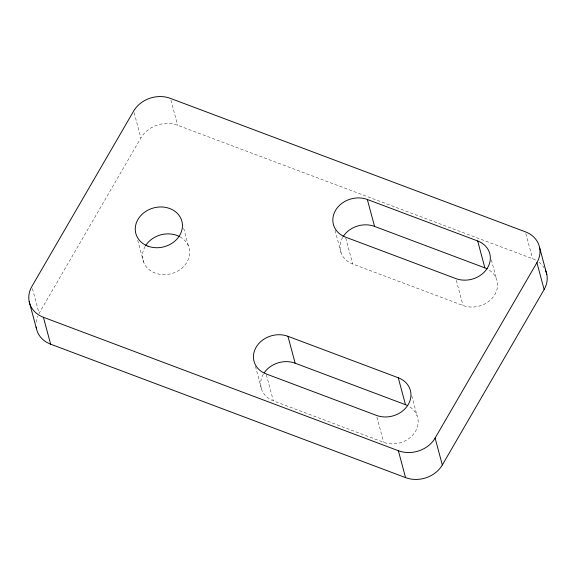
<?xml version="1.0" encoding="UTF-8"?>
<svg xmlns="http://www.w3.org/2000/svg" width="576" height="576" viewBox="0 0 576 576"><rect width="100%" height="100%" fill="white"/><g stroke="black" fill="none" stroke-linecap="round" stroke-linejoin="round"><path stroke-width="0.43" stroke-dasharray="2.88 2.16" d="M535.63 260.1A27.511 23.227 -15 0 0 532.584 258.725L177.653 125.287A27.511 23.227 -15 0 0 140.89 137.923L39.074 313.38L32.328 288.209M342.713 237.341A23.832 20.117 -15 0 0 352.721 264.017L463.039 305.496A23.832 20.117 -15 0 0 494.006 295.934A23.832 20.117 -15 0 0 487.872 269.258M263.326 374.148A23.832 20.117 -15 0 0 273.326 400.824L383.652 442.303A23.832 20.117 -15 0 0 414.374 433.08A23.832 20.117 -15 0 0 409.19 406.476M525.838 233.554L532.584 258.725M491.35 259.848L496.469 278.942M456.293 280.325L463.039 305.496M411.732 395.791L417.082 415.75M345.744 237.974L352.721 264.017M335.074 230.378L341.122 252.943M376.906 417.132L383.652 442.303M266.35 374.789L273.326 400.824M255.456 366.314L261.734 389.758M170.906 100.116L177.653 125.287M183.694 228.29L188.582 246.521M134.15 112.752L140.89 137.923M137.736 240.293L143.554 261.994M36.094 322.387A27.511 23.227 -15 0 1 37.634 316.296M179.978 236.83A23.832 20.117 -15 0 1 185.796 263.959A23.832 20.117 -15 0 1 154.123 272.65A23.832 20.117 -15 0 1 145.145 246.391M539.05 262.296A27.511 23.227 -15 0 1 544.291 268.085"/><path stroke-width="0.86" d="M43.416 317.275L398.347 450.713A27.511 23.227 -15 0 0 435.11 438.077L536.926 262.62A27.511 23.227 -15 0 0 525.37 231.818L170.438 98.381A27.511 23.227 -15 0 0 133.682 111.017L31.867 286.474A27.511 23.227 -15 0 0 43.416 317.275L50.63 344.182L405.562 477.619A27.511 23.227 -15 0 0 442.318 464.983L544.133 289.526A27.511 23.227 -15 0 0 545.378 270.108M367.344 199.483L477.662 240.962A23.832 20.117 -15 0 1 487.67 267.638A23.832 20.117 -15 0 1 455.832 278.582L345.506 237.11A23.832 20.117 -15 0 1 335.506 210.434A23.832 20.117 -15 0 1 367.344 199.483L374.551 226.397L484.87 267.876A23.832 20.117 -15 0 1 487.145 268.87M287.95 336.298L398.275 377.77A23.832 20.117 -15 0 1 408.283 404.446A23.832 20.117 -15 0 1 376.438 415.397L266.119 373.918A23.832 20.117 -15 0 1 256.111 347.242A23.832 20.117 -15 0 1 287.95 336.298L295.164 363.204L405.482 404.683A23.832 20.117 -15 0 1 407.758 405.677M539.604 247.522L546.818 274.428M536.926 262.62L544.133 289.526M477.662 240.962L484.87 267.876M435.11 438.077L442.318 464.983M398.275 377.77L405.482 404.683M398.347 450.713L405.562 477.619M29.182 301.572L36.396 328.478M50.63 344.182A27.511 23.227 -15 0 1 36.144 326.981M343.13 236.65A23.832 20.117 -15 0 1 374.551 226.397M145.562 245.7A23.832 20.117 -15 0 1 179.258 236.441M264.197 372.773A23.832 20.117 -15 0 1 295.164 363.204M147.938 246.161A23.832 20.117 -15 0 0 182.434 224.755A23.832 20.117 -15 0 0 146.196 211.133A23.832 20.117 -15 0 0 147.938 246.161"/></g></svg>
